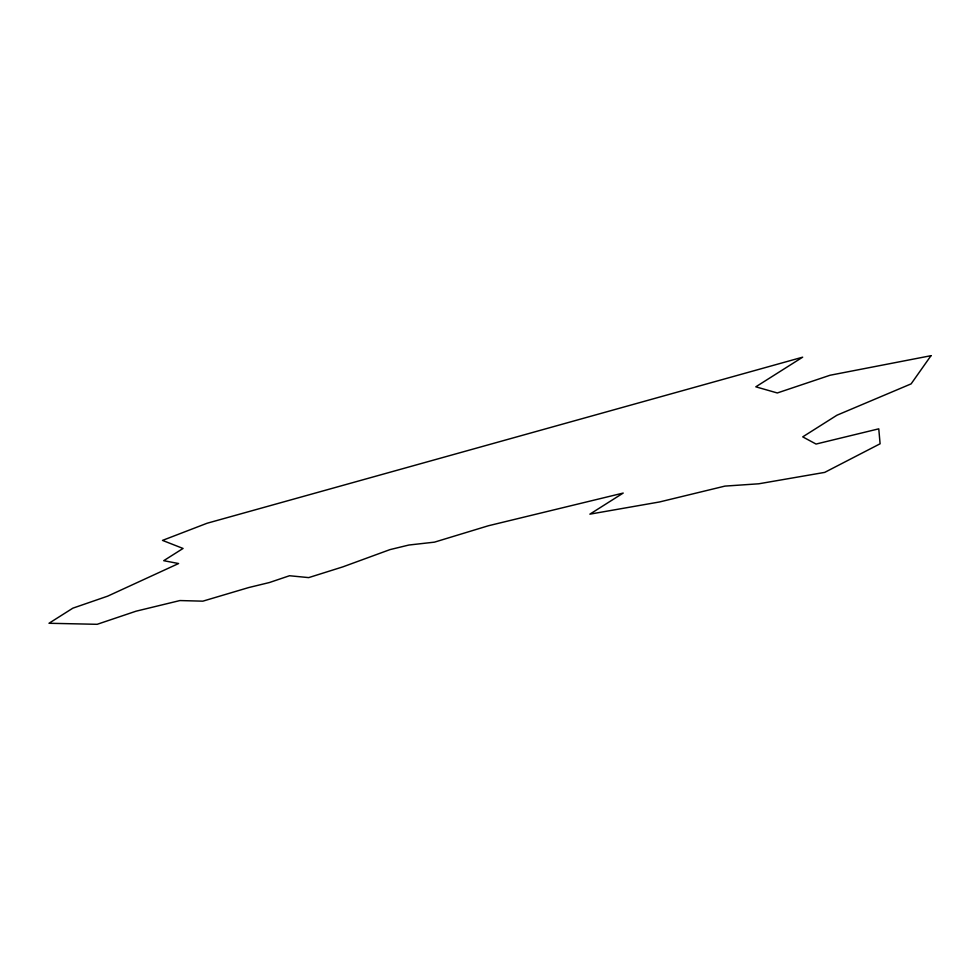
<?xml version="1.0" encoding="UTF-8"?>
<svg xmlns="http://www.w3.org/2000/svg" width="980" height="980" viewBox="0 0 980 980"><rect width="100%" height="100%" fill="white"/><g stroke="black" fill="none" stroke-linecap="round" stroke-linejoin="round"><path stroke-width="1.47" d="M931 355.691L911.118 383.878L836.957 415.214L802.718 436.872L816.046 444.05L878.766 428.836L880.101 443.781L824.719 472.385L758.789 483.789L724.931 486.105L659.564 501.956L589.874 514.157L623.207 493.063L488.395 525.758L434.471 542.148L408.905 545.027L390.003 549.609L342.78 566.893L308.688 577.612L289.517 575.738L269.427 582.524L248.7 587.559L202.823 601.169L179.928 600.556L136.073 611.189L97.155 624.309L49 623.268L72.863 608.163L107.69 596.146L178.593 563.537L163.721 560.683L183.052 548.457L162.508 540.397L207.05 523.259L802.669 357.173L755.813 386.818L777.312 392.968L830.036 375.254L931 355.691"/></g></svg>
